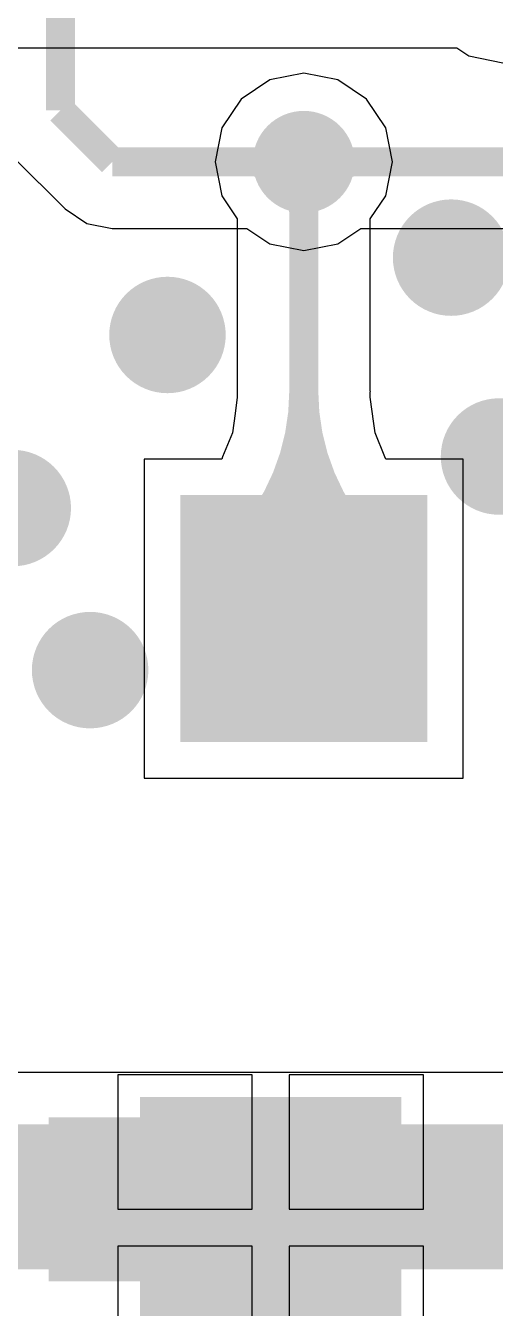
# Model space of a CAD drawing. Extents: x 56.2 to 141.8, y 48 to 96.4.
# Drawn here: x 121.27 to 124.51, y 60.72 to 69.57 of the extents above; entities that cross this region are included whole.
import ezdxf

# ---------------------------------------------------------------- set-up
doc = ezdxf.new("R2010")
doc.units = 0
doc.header["$MEASUREMENT"] = 0
for name, color, linetype in [('BOTTOMLAYER', 5, 'CONTINUOUS'), ('BOTTOMPASTE', 16, 'CONTINUOUS'), ('BOTTOMSOLDER', 6, 'CONTINUOUS'), ('MULTILAYER', 9, 'CONTINUOUS'), ('TOPLAYER', 1, 'CONTINUOUS'), ('TOPPASTE', 8, 'CONTINUOUS'), ('TOPSOLDER', 216, 'CONTINUOUS')]:
    doc.layers.add(name, color=color, linetype=linetype)

msp = doc.modelspace()

# ---------------------------------------------------------------- linework, layer by layer
at = {"layer": 'BOTTOMLAYER'}
for p, q in [((121.189168, 68.661968), (121.544768, 68.306368)), ((121.544768, 68.306368), (121.693617, 68.20691)), ((121.693617, 68.20691), (121.8692, 68.171985)), ((121.8692, 68.171985), (122.796696, 68.171985)), ((122.796696, 68.171985), (122.955891, 68.065612)), ((123.424109, 68.065612), (123.583304, 68.171985)), ((123.583304, 68.171985), (125.399609, 68.171985)), ((122.955891, 68.065612), (123.19, 68.019046)), ((123.19, 68.019046), (123.424109, 68.065612)), ((129.546266, 62.350734), (120.90352, 62.350734))]:
    msp.add_line(p, q, dxfattribs=at)
for points, const_width in [([(121.5136, 68.9864), (121.5136, 76.2254)], 0.2), ([(121.5136, 68.9864), (121.8692, 68.6308)], 0.2), ([(121.8692, 68.6308), (126.230002, 68.6308)], 0.2), ([(120.5484, 61.4934), (130.4036, 61.4934)], 1.000001)]:
    msp.add_lwpolyline(points, dxfattribs=dict(at, const_width=const_width))
at = {"layer": 'BOTTOMLAYER', "const_width": 0.2}
for points in [[(123.083935, 68.736865, -0.198912), (122.82787, 68.6308)], [(123.083935, 68.736865, -0.198912), (122.82787, 68.6308)], [(123.083935, 68.736865, -0.198912), (122.82787, 68.6308)], [(123.083935, 68.736865, -0.198912), (122.82787, 68.6308)], [(123.083935, 68.736865, -0.198912), (122.82787, 68.6308)], [(123.55213, 68.6308, -0.198912), (123.296065, 68.736865)], [(123.55213, 68.6308, -0.198912), (123.296065, 68.736865)], [(123.55213, 68.6308, -0.198912), (123.296065, 68.736865)], [(123.55213, 68.6308, -0.198912), (123.296065, 68.736865)], [(123.55213, 68.6308, -0.198912), (123.296065, 68.736865)], [(122.82787, 68.6308, -0.198912), (123.083935, 68.524735)], [(122.82787, 68.6308, -0.198912), (123.083935, 68.524735)], [(122.82787, 68.6308, -0.198912), (123.083935, 68.524735)], [(122.82787, 68.6308, -0.198912), (123.083935, 68.524735)], [(122.82787, 68.6308, -0.198912), (123.083935, 68.524735)], [(123.296065, 68.524735, -0.198912), (123.55213, 68.6308)], [(123.296065, 68.524735, -0.198912), (123.55213, 68.6308)], [(123.296065, 68.524735, -0.198912), (123.55213, 68.6308)], [(123.296065, 68.524735, -0.198912), (123.55213, 68.6308)], [(123.296065, 68.524735, -0.198912), (123.55213, 68.6308)]]:
    msp.add_lwpolyline(points, format="xyb", dxfattribs=at)
at = {"layer": 'BOTTOMLAYER'}
for points, const_width in [([(123.065002, 68.6308, 1), (123.314998, 68.6308, 1)], 0.249999), ([(123.033935, 68.736865, 1), (123.133935, 68.736865, 1)], 0.1), ([(123.033935, 68.736865, 1), (123.133935, 68.736865, 1)], 0.1), ([(123.033935, 68.736865, 1), (123.133935, 68.736865, 1)], 0.1), ([(123.033935, 68.736865, 1), (123.133935, 68.736865, 1)], 0.1), ([(123.033935, 68.736865, 1), (123.133935, 68.736865, 1)], 0.1), ([(123.246065, 68.736865, 1), (123.346065, 68.736865, 1)], 0.1), ([(123.246065, 68.736865, 1), (123.346065, 68.736865, 1)], 0.1), ([(123.246065, 68.736865, 1), (123.346065, 68.736865, 1)], 0.1), ([(123.246065, 68.736865, 1), (123.346065, 68.736865, 1)], 0.1), ([(123.246065, 68.736865, 1), (123.346065, 68.736865, 1)], 0.1), ([(122.77787, 68.6308, 1), (122.87787, 68.6308, 1)], 0.1), ([(122.77787, 68.6308, 1), (122.87787, 68.6308, 1)], 0.1), ([(122.77787, 68.6308, 1), (122.87787, 68.6308, 1)], 0.1), ([(122.77787, 68.6308, 1), (122.87787, 68.6308, 1)], 0.1), ([(122.77787, 68.6308, 1), (122.87787, 68.6308, 1)], 0.1), ([(122.77787, 68.6308, 1), (122.87787, 68.6308, 1)], 0.1), ([(122.77787, 68.6308, 1), (122.87787, 68.6308, 1)], 0.1), ([(122.77787, 68.6308, 1), (122.87787, 68.6308, 1)], 0.1), ([(122.77787, 68.6308, 1), (122.87787, 68.6308, 1)], 0.1), ([(122.77787, 68.6308, 1), (122.87787, 68.6308, 1)], 0.1), ([(123.50213, 68.6308, 1), (123.60213, 68.6308, 1)], 0.1), ([(123.50213, 68.6308, 1), (123.60213, 68.6308, 1)], 0.1), ([(123.50213, 68.6308, 1), (123.60213, 68.6308, 1)], 0.1), ([(123.50213, 68.6308, 1), (123.60213, 68.6308, 1)], 0.1), ([(123.50213, 68.6308, 1), (123.60213, 68.6308, 1)], 0.1), ([(123.50213, 68.6308, 1), (123.60213, 68.6308, 1)], 0.1), ([(123.50213, 68.6308, 1), (123.60213, 68.6308, 1)], 0.1), ([(123.50213, 68.6308, 1), (123.60213, 68.6308, 1)], 0.1), ([(123.50213, 68.6308, 1), (123.60213, 68.6308, 1)], 0.1), ([(123.50213, 68.6308, 1), (123.60213, 68.6308, 1)], 0.1), ([(123.033935, 68.524735, 1), (123.133935, 68.524735, 1)], 0.1), ([(123.033935, 68.524735, 1), (123.133935, 68.524735, 1)], 0.1), ([(123.033935, 68.524735, 1), (123.133935, 68.524735, 1)], 0.1), ([(123.033935, 68.524735, 1), (123.133935, 68.524735, 1)], 0.1), ([(123.033935, 68.524735, 1), (123.133935, 68.524735, 1)], 0.1), ([(123.246065, 68.524735, 1), (123.346065, 68.524735, 1)], 0.1), ([(123.246065, 68.524735, 1), (123.346065, 68.524735, 1)], 0.1), ([(123.246065, 68.524735, 1), (123.346065, 68.524735, 1)], 0.1), ([(123.246065, 68.524735, 1), (123.346065, 68.524735, 1)], 0.1), ([(123.246065, 68.524735, 1), (123.346065, 68.524735, 1)], 0.1), ([(124.056, 67.9704, 1), (124.356, 67.9704, 1)], 0.299999), ([(122.1002, 67.437, 1), (122.4002, 67.437, 1)], 0.299999), ([(124.3862, 66.5988, 1), (124.6862, 66.5988, 1)], 0.299999), ([(121.0334, 66.2432, 1), (121.3334, 66.2432, 1)], 0.299999), ([(121.5668, 65.1256, 1), (121.8668, 65.1256, 1)], 0.299999)]:
    msp.add_lwpolyline(points, format="xyb", close=True, dxfattribs=dict(at, const_width=const_width))
msp.add_solid([(121.531601, 61.941004), (121.531601, 61.011003), (122.511599, 61.941004), (122.511599, 61.011003)], dxfattribs=at)
at = {"layer": 'BOTTOMPASTE'}
msp.add_solid([(121.531601, 61.941004), (121.531601, 61.011003), (122.511599, 61.941004), (122.511599, 61.011003)], dxfattribs=at)
at = {"layer": 'BOTTOMSOLDER'}
for points, const_width in [([(123.014202, 68.6308, 1), (123.365798, 68.6308, 1)], 0.351599), ([(124.0052, 67.9704, 1), (124.4068, 67.9704, 1)], 0.401599), ([(122.0494, 67.437, 1), (122.451, 67.437, 1)], 0.401599), ([(124.3354, 66.5988, 1), (124.737, 66.5988, 1)], 0.401599), ([(120.9826, 66.2432, 1), (121.3842, 66.2432, 1)], 0.401599), ([(121.516, 65.1256, 1), (121.9176, 65.1256, 1)], 0.401599)]:
    msp.add_lwpolyline(points, format="xyb", close=True, dxfattribs=dict(at, const_width=const_width))
msp.add_solid([(121.430001, 62.042604), (121.430001, 60.909403), (122.613199, 62.042604), (122.613199, 60.909403)], dxfattribs=at)
at = {"layer": 'MULTILAYER'}
for points, const_width in [([(123.065002, 68.6308, 1), (123.314998, 68.6308, 1)], 0.249999), ([(124.056, 67.9704, 1), (124.356, 67.9704, 1)], 0.299999), ([(122.1002, 67.437, 1), (122.4002, 67.437, 1)], 0.299999), ([(124.3862, 66.5988, 1), (124.6862, 66.5988, 1)], 0.299999), ([(121.0334, 66.2432, 1), (121.3334, 66.2432, 1)], 0.299999), ([(121.5668, 65.1256, 1), (121.8668, 65.1256, 1)], 0.299999)]:
    msp.add_lwpolyline(points, format="xyb", close=True, dxfattribs=dict(at, const_width=const_width))
at = {"layer": 'TOPLAYER'}
for p, q in [((111.899207, 69.416404), (124.244593, 69.416404)), ((124.244593, 69.416404), (124.327491, 69.361012)), ((124.327491, 69.361012), (124.5616, 69.314446)), ((122.955891, 69.195988), (122.757425, 69.063375)), ((123.19, 69.242554), (122.955891, 69.195988)), ((123.424109, 69.195988), (123.19, 69.242554)), ((123.622575, 69.063375), (123.424109, 69.195988)), ((122.757425, 69.063375), (122.624812, 68.864909)), ((123.755188, 68.864909), (123.622575, 69.063375)), ((122.624812, 68.864909), (122.578246, 68.6308)), ((123.801754, 68.6308), (123.755188, 68.864909)), ((122.578246, 68.6308), (122.624812, 68.396691)), ((123.755188, 68.396691), (123.801754, 68.6308)), ((122.624812, 68.396691), (122.731185, 68.237496)), ((123.648815, 68.237496), (123.755188, 68.396691)), ((122.731185, 68.237496), (122.731185, 67.050435)), ((123.648815, 67.050435), (123.648815, 68.237496)), ((122.731185, 67.00741), (122.716478, 66.89569)), ((122.731185, 67.050435), (122.73023, 67.050435)), ((122.73023, 67.050435), (122.731185, 67.040737)), ((122.731185, 67.040737), (122.731185, 67.00741)), ((123.648815, 67.040737), (123.64977, 67.050435)), ((123.64977, 67.050435), (123.648815, 67.050435)), ((123.648815, 67.00741), (123.648815, 67.040737)), ((123.672643, 66.82642), (123.648815, 67.00741)), ((122.716478, 66.89569), (122.69882, 66.761571)), ((123.68118, 66.761571), (123.672643, 66.82642)), ((122.69882, 66.761571), (122.630247, 66.596026)), ((123.749752, 66.596026), (123.68118, 66.761571)), ((122.624106, 66.581198), (122.090002, 66.581198)), ((122.090002, 66.581198), (122.090002, 64.381202)), ((122.630247, 66.596026), (122.624106, 66.581198)), ((123.755894, 66.581198), (123.749752, 66.596026)), ((124.289998, 66.581198), (123.755894, 66.581198)), ((124.289998, 64.381202), (124.289998, 66.581198)), ((122.090002, 64.381202), (124.289998, 64.381202)), ((122.834999, 62.334597), (121.908001, 62.334597)), ((121.908001, 62.334597), (121.908001, 61.407599)), ((122.834999, 61.407599), (122.834999, 62.334597)), ((124.015998, 62.334597), (123.088999, 62.334597)), ((123.088999, 62.334597), (123.088999, 61.407599)), ((124.015998, 61.407599), (124.015998, 62.334597)), ((121.908001, 61.407599), (122.834999, 61.407599)), ((123.088999, 61.407599), (124.015998, 61.407599)), ((122.834999, 61.153599), (121.908001, 61.153599)), ((121.908001, 61.153599), (121.908001, 60.2266)), ((122.834999, 60.2266), (122.834999, 61.153599)), ((124.015998, 61.153599), (123.088999, 61.153599)), ((123.088999, 61.153599), (123.088999, 60.2266)), ((124.015998, 60.2266), (124.015998, 61.153599))]:
    msp.add_line(p, q, dxfattribs=at)
for points, const_width in [([(123.065002, 68.6308, 1), (123.314998, 68.6308, 1)], 0.249999), ([(123.033935, 68.524735, 1), (123.133935, 68.524735, 1)], 0.1), ([(123.033935, 68.524735, 1), (123.133935, 68.524735, 1)], 0.1), ([(123.033935, 68.524735, 1), (123.133935, 68.524735, 1)], 0.1), ([(123.033935, 68.524735, 1), (123.133935, 68.524735, 1)], 0.1), ([(123.033935, 68.524735, 1), (123.133935, 68.524735, 1)], 0.1), ([(123.246065, 68.524735, 1), (123.346065, 68.524735, 1)], 0.1), ([(123.246065, 68.524735, 1), (123.346065, 68.524735, 1)], 0.1), ([(123.246065, 68.524735, 1), (123.346065, 68.524735, 1)], 0.1), ([(123.246065, 68.524735, 1), (123.346065, 68.524735, 1)], 0.1), ([(123.246065, 68.524735, 1), (123.346065, 68.524735, 1)], 0.1), ([(123.14, 68.26867, 1), (123.24, 68.26867, 1)], 0.1), ([(123.14, 68.26867, 1), (123.24, 68.26867, 1)], 0.1), ([(123.14, 68.26867, 1), (123.24, 68.26867, 1)], 0.1), ([(123.14, 68.26867, 1), (123.24, 68.26867, 1)], 0.1), ([(123.14, 68.26867, 1), (123.24, 68.26867, 1)], 0.1), ([(123.14, 68.26867, 1), (123.24, 68.26867, 1)], 0.1), ([(123.14, 68.26867, 1), (123.24, 68.26867, 1)], 0.1), ([(123.14, 68.26867, 1), (123.24, 68.26867, 1)], 0.1), ([(123.14, 68.26867, 1), (123.24, 68.26867, 1)], 0.1), ([(123.14, 68.26867, 1), (123.24, 68.26867, 1)], 0.1), ([(124.056, 67.9704, 1), (124.356, 67.9704, 1)], 0.299999), ([(122.1002, 67.437, 1), (122.4002, 67.437, 1)], 0.299999), ([(123.14, 67.050435, 1), (123.24, 67.050435, 1)], 0.1), ([(123.14, 67.050435, 1), (123.24, 67.050435, 1)], 0.1), ([(123.14, 67.050435, 1), (123.24, 67.050435, 1)], 0.1), ([(123.14, 67.050435, 1), (123.24, 67.050435, 1)], 0.1), ([(123.14, 67.050435, 1), (123.24, 67.050435, 1)], 0.1), ([(123.14, 67.050435, 1), (123.24, 67.050435, 1)], 0.1), ([(123.14, 67.050435, 1), (123.24, 67.050435, 1)], 0.1), ([(123.14, 67.050435, 1), (123.24, 67.050435, 1)], 0.1), ([(123.14, 67.050435, 1), (123.24, 67.050435, 1)], 0.1), ([(123.14, 67.050435, 1), (123.24, 67.050435, 1)], 0.1), ([(124.3862, 66.5988, 1), (124.6862, 66.5988, 1)], 0.299999), ([(123.14, 66.567594, 1), (123.24, 66.567594, 1)], 0.1), ([(123.14, 66.567594, 1), (123.24, 66.567594, 1)], 0.1), ([(123.14, 66.567594, 1), (123.24, 66.567594, 1)], 0.1), ([(123.14, 66.567594, 1), (123.24, 66.567594, 1)], 0.1), ([(123.14, 66.567594, 1), (123.24, 66.567594, 1)], 0.1), ([(123.14, 66.567594, 1), (123.24, 66.567594, 1)], 0.1), ([(123.14, 66.567594, 1), (123.24, 66.567594, 1)], 0.1), ([(123.14, 66.567594, 1), (123.24, 66.567594, 1)], 0.1), ([(123.14, 66.567594, 1), (123.24, 66.567594, 1)], 0.1), ([(123.14, 66.567594, 1), (123.24, 66.567594, 1)], 0.1), ([(121.0334, 66.2432, 1), (121.3334, 66.2432, 1)], 0.299999), ([(122.680382, 65.940818, 1), (122.780382, 65.940818, 1)], 0.1), ([(122.680382, 65.940818, 1), (122.780382, 65.940818, 1)], 0.1), ([(122.680382, 65.940818, 1), (122.780382, 65.940818, 1)], 0.1), ([(122.680382, 65.940818, 1), (122.780382, 65.940818, 1)], 0.1), ([(122.680382, 65.940818, 1), (122.780382, 65.940818, 1)], 0.1), ([(123.599618, 65.940818, 1), (123.699618, 65.940818, 1)], 0.1), ([(123.599618, 65.940818, 1), (123.699618, 65.940818, 1)], 0.1), ([(123.599618, 65.940818, 1), (123.699618, 65.940818, 1)], 0.1), ([(123.599618, 65.940818, 1), (123.699618, 65.940818, 1)], 0.1), ([(123.599618, 65.940818, 1), (123.699618, 65.940818, 1)], 0.1), ([(122.821802, 65.799398, 1), (122.921801, 65.799398, 1)], 0.1), ([(122.821802, 65.799398, 1), (122.921801, 65.799398, 1)], 0.1), ([(122.821802, 65.799398, 1), (122.921801, 65.799398, 1)], 0.1), ([(122.821802, 65.799398, 1), (122.921801, 65.799398, 1)], 0.1), ([(122.821802, 65.799398, 1), (122.921801, 65.799398, 1)], 0.1), ([(123.458199, 65.799398, 1), (123.558198, 65.799398, 1)], 0.1), ([(123.458199, 65.799398, 1), (123.558198, 65.799398, 1)], 0.1), ([(123.458199, 65.799398, 1), (123.558198, 65.799398, 1)], 0.1), ([(123.458199, 65.799398, 1), (123.558198, 65.799398, 1)], 0.1), ([(123.458199, 65.799398, 1), (123.558198, 65.799398, 1)], 0.1), ([(121.5668, 65.1256, 1), (121.8668, 65.1256, 1)], 0.299999)]:
    msp.add_lwpolyline(points, format="xyb", close=True, dxfattribs=dict(at, const_width=const_width))
at = {"layer": 'TOPLAYER', "const_width": 0.2}
msp.add_lwpolyline([(123.19, 65.4812), (123.19, 68.6308)], dxfattribs=at)
for points in [[(123.083935, 68.524735, -0.198912), (123.19, 68.26867)], [(123.083935, 68.524735, -0.198912), (123.19, 68.26867)], [(123.083935, 68.524735, -0.198912), (123.19, 68.26867)], [(123.083935, 68.524735, -0.198912), (123.19, 68.26867)], [(123.083935, 68.524735, -0.198912), (123.19, 68.26867)], [(123.19, 68.26867, -0.198912), (123.296065, 68.524735)], [(123.19, 68.26867, -0.198912), (123.296065, 68.524735)], [(123.19, 68.26867, -0.198912), (123.296065, 68.524735)], [(123.19, 68.26867, -0.198912), (123.296065, 68.524735)], [(123.19, 68.26867, -0.198912), (123.296065, 68.524735)], [(123.19, 67.050435, -0.198912), (122.730382, 65.940818)], [(123.19, 67.050435, -0.198912), (122.730382, 65.940818)], [(123.19, 67.050435, -0.198912), (122.730382, 65.940818)], [(123.19, 67.050435, -0.198912), (122.730382, 65.940818)], [(123.19, 67.050435, -0.198912), (122.730382, 65.940818)], [(123.649618, 65.940818, -0.198912), (123.19, 67.050435)], [(123.649618, 65.940818, -0.198912), (123.19, 67.050435)], [(123.649618, 65.940818, -0.198912), (123.19, 67.050435)], [(123.649618, 65.940818, -0.198912), (123.19, 67.050435)], [(123.649618, 65.940818, -0.198912), (123.19, 67.050435)], [(123.19, 66.567594, -0.198912), (122.871801, 65.799398)], [(123.19, 66.567594, -0.198912), (122.871801, 65.799398)], [(123.19, 66.567594, -0.198912), (122.871801, 65.799398)], [(123.19, 66.567594, -0.198912), (122.871801, 65.799398)], [(123.19, 66.567594, -0.198912), (122.871801, 65.799398)], [(123.508198, 65.799398, -0.198912), (123.19, 66.567594)], [(123.508198, 65.799398, -0.198912), (123.19, 66.567594)], [(123.508198, 65.799398, -0.198912), (123.19, 66.567594)], [(123.508198, 65.799398, -0.198912), (123.19, 66.567594)], [(123.508198, 65.799398, -0.198912), (123.19, 66.567594)]]:
    msp.add_lwpolyline(points, format="xyb", dxfattribs=at)
at = {"layer": 'TOPLAYER'}
for points in [[(122.440001, 64.731201), (123.939998, 64.731201), (122.440001, 66.231198), (123.939998, 66.231198)], [(122.162001, 60.4806), (123.761998, 60.4806), (122.162001, 62.080597), (123.761998, 62.080597)]]:
    msp.add_solid(points, dxfattribs=at)
at = {"layer": 'TOPPASTE'}
for points in [[(122.440001, 64.731201), (123.939998, 64.731201), (122.440001, 66.231198), (123.939998, 66.231198)], [(122.162001, 60.4806), (123.761998, 60.4806), (122.162001, 62.080597), (123.761998, 62.080597)]]:
    msp.add_solid(points, dxfattribs=at)
at = {"layer": 'TOPSOLDER'}
for points, const_width in [([(123.014202, 68.6308, 1), (123.365798, 68.6308, 1)], 0.351599), ([(124.0052, 67.9704, 1), (124.4068, 67.9704, 1)], 0.401599), ([(122.0494, 67.437, 1), (122.451, 67.437, 1)], 0.401599), ([(124.3354, 66.5988, 1), (124.737, 66.5988, 1)], 0.401599), ([(120.9826, 66.2432, 1), (121.3842, 66.2432, 1)], 0.401599), ([(121.516, 65.1256, 1), (121.9176, 65.1256, 1)], 0.401599)]:
    msp.add_lwpolyline(points, format="xyb", close=True, dxfattribs=dict(at, const_width=const_width))
for points in [[(122.338401, 64.629601), (124.041598, 64.629601), (122.338401, 66.332798), (124.041598, 66.332798)], [(122.060401, 60.379), (123.863598, 60.379), (122.060401, 62.182197), (123.863598, 62.182197)]]:
    msp.add_solid(points, dxfattribs=at)

doc.saveas('drawing.dxf')
